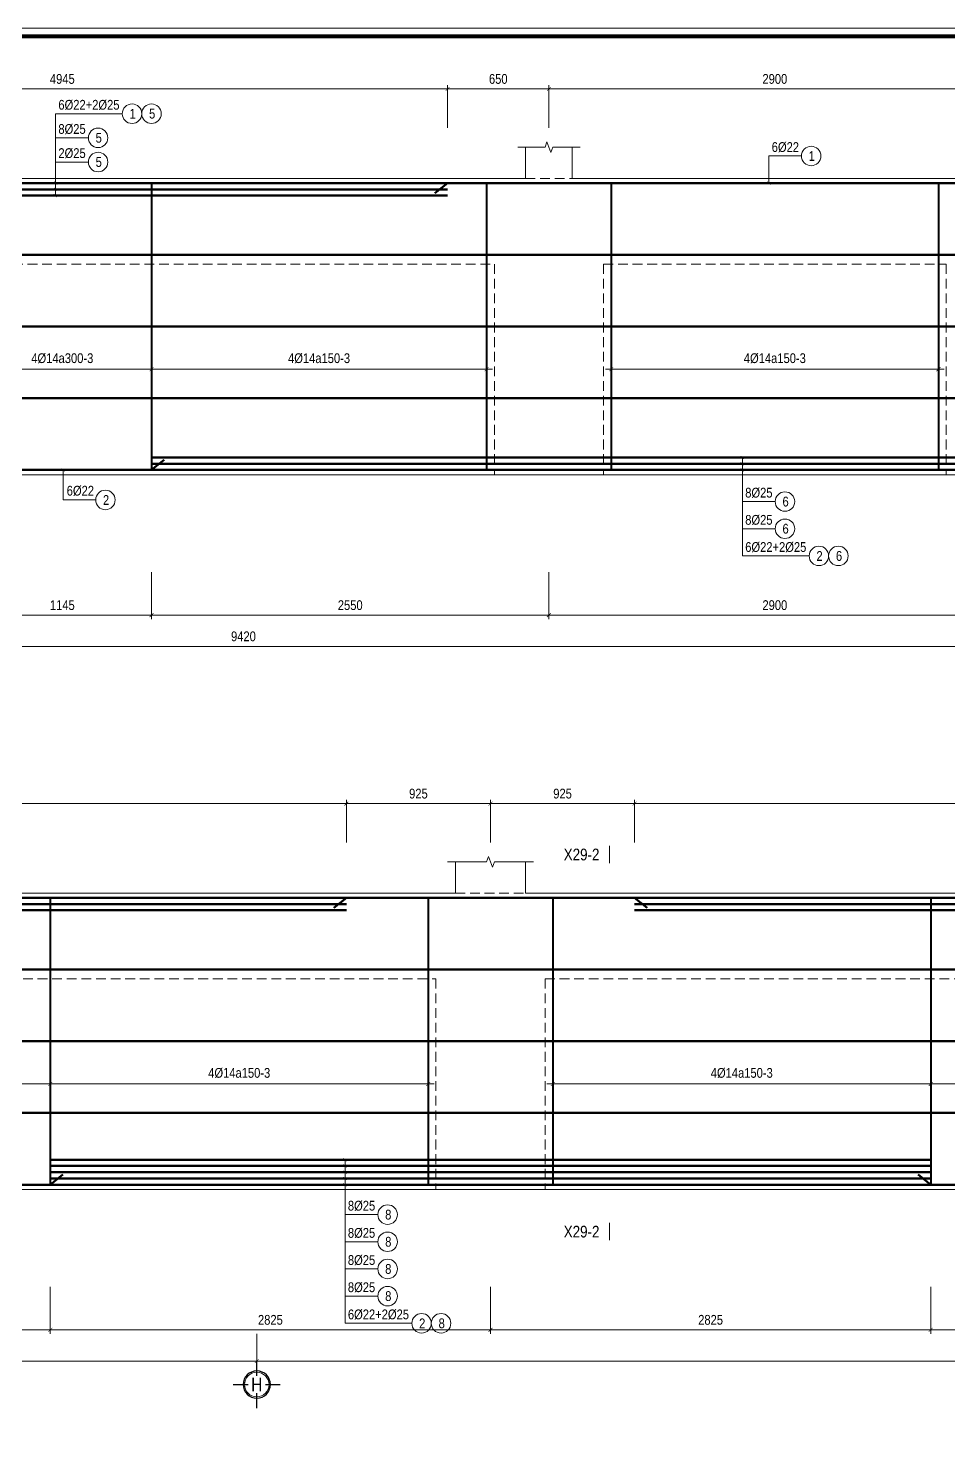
# Model space of a CAD drawing. Header units: millimetres. Extents: x 3014920 to 3563667, y -1638653 to -1356471.
# Drawn here: x 3373641 to 3379550, y -1595356 to -1586316 of the extents above; entities that cross this region are included whole.
import ezdxf
from ezdxf.enums import TextEntityAlignment as Align
from ezdxf.xclip import XClip

# ---------------------------------------------------------------- set-up
doc = ezdxf.new("R2010")
doc.units = ezdxf.units.MM
doc.header["$MEASUREMENT"] = 0
doc.header["$XCLIPFRAME"] = 0
doc.header["$PDMODE"] = 2
doc.linetypes.add('HIDDEN', pattern=[0.375, 0.25, -0.125])
doc.layers.get('0').update_dxf_attribs({"lineweight": 9})
doc.layers.get('Defpoints').update_dxf_attribs({"color": 10, "lineweight": 0})
for name, color, linetype, lineweight in [('2', 2, 'Continuous', 20), ('CDAI', 21, 'Continuous', 40), ('CTHEP', 50, 'Continuous', 50), ('DBAO', 90, 'Continuous', 13), ('DGIONG', 130, 'Continuous', 13), ('KTH', 154, 'Continuous', 9), ('Net khuat', 8, 'HIDDEN', 13), ('TEXT', 7, 'Continuous', 15)]:
    doc.layers.add(name, color=color, linetype=linetype, lineweight=lineweight)
doc.layers.add('8', color=8, linetype='Continuous')
doc.styles.add('HELVECONDENSE', font='VHELVCN_0.TTF')
doc.styles.add('Star-HelCon', font='VHELVCN_0.TTF')
doc.styles.add('TTP-HelCon', font='VHELVCN_0.TTF')
doc.styles.add('VNI-HELVE-CONDENSE', font='VHELVCN_0.TTF')
doc.dimstyles.new('kc-25', dxfattribs={"dimtxt": 62.5, "dimasz": 20, "dimexe": 20, "dimexo": 50, "dimgap": 25, "dimtad": 3, "dimdec": 0, "dimzin": 0, "dimdsep": 46, "dimtxsty": 'VNI-HELVE-CONDENSE', "dimblk": 'DIM', "dimcen": 2.5, "dimclrd": 256, "dimclre": 154, "dimclrt": 7, "dimaunit": 1, "dimadec": 0, "dimazin": 0, "dimtfac": 1, "dimtdec": 0, "dimtix": 1, "dimtmove": 0, "dimatfit": 3, "dimldrblk": 'DOT', "dimfxl": 1, "dimtolj": 1, "dimtzin": 0, "dimarcsym": 0})
doc.dimstyles.new('TTP-25', dxfattribs={"dimscale": 25, "dimtxt": 2.5, "dimasz": 1, "dimexe": 1, "dimexo": 1, "dimgap": 0.09, "dimtad": 0, "dimdec": 4, "dimrnd": 1, "dimzin": 9, "dimdsep": 46, "dimtxsty": 'TTP-HelCon', "dimblk": 'ARCHTICK', "dimcen": 0.09, "dimdle": 1.5, "dimclrd": 256, "dimclre": 256, "dimclrt": 7, "dimadec": 0, "dimazin": 0, "dimtfac": 1, "dimtdec": 4, "dimtmove": 0, "dimatfit": 3, "dimldrblk": 'ARCHTICK', "dimfxl": 1, "dimtvp": 1, "dimtolj": 1, "dimtzin": 0, "dimarcsym": 0})

# ---------------------------------------------------------------- blocks, each defined once
blk = doc.blocks.new('_ArchTick')
at = {"color": 0, "linetype": 'ByBlock', "const_width": 0.15}
blk.add_lwpolyline([(-0.5, -0.5), (0.5, 0.5)], dxfattribs=at)
blk = doc.blocks.new('*D2373')
at = {"layer": 'Defpoints', "color": 0, "transparency": 16777216}
for p in [(20505.9, -701.8), (22630.9, -701.8), (22630.9, -1198.9)]:
    blk.add_point(p, dxfattribs=at)
at = {"layer": 'KTH', "lineweight": -2, "transparency": 16777216}
for p, q in [((20505.9, -726.8), (20505.9, -1223.9)), ((22630.9, -726.8), (22630.9, -1223.9)), ((20468.4, -1198.9), (22668.4, -1198.9))]:
    blk.add_line(p, q, dxfattribs=at)
at = {"layer": 'KTH', "lineweight": -2, "transparency": 16777216, "xscale": 25, "yscale": 25, "zscale": 25, "rotation": 180}
blk.add_blockref('_ArchTick', (20505.9, -1198.9), dxfattribs=at)
at = {"layer": 'KTH', "lineweight": -2, "transparency": 16777216, "xscale": 25, "yscale": 25, "zscale": 25}
blk.add_blockref('_ArchTick', (22630.9, -1198.9), dxfattribs=at)
at = {"layer": 'KTH', "color": 7, "transparency": 16777216, "insert": (21568.4, -1129), "char_height": 62.5, "attachment_point": 5, "style": 'TTP-HelCon'}
blk.add_mtext('\\A1;4Þ14a300-3', dxfattribs=at)
blk = doc.blocks.new('dau truc')
blk.add_circle((0, 0), 180)
at = {"layer": '8'}
for p, q in [((0, 127), (0, 345)), ((-127, 0), (-345, 0)), ((0, -345), (0, -127)), ((345, 0), (127, 0))]:
    blk.add_line(p, q, dxfattribs=at)
blk.add_circle((0, 0), 200, dxfattribs=at)
at = {"layer": 'TEXT', "style": 'HELVECONDENSE'}
blk.add_attdef('A', text='', height=233, dxfattribs=at).set_placement((0, 0), align=Align.MIDDLE)
blk = doc.blocks.new('*D2380')
at = {"layer": 'Defpoints', "color": 0, "transparency": 16777216}
for p in [(9680.9, -2776), (16180.9, -2776), (16180.9, -2976)]:
    blk.add_point(p, dxfattribs=at)
at = {"layer": 'KTH', "lineweight": -2, "transparency": 16777216}
for p, q in [((9680.9, -2801), (9680.9, -3001)), ((16180.9, -2801), (16180.9, -3001)), ((9643.4, -2976), (16218.4, -2976))]:
    blk.add_line(p, q, dxfattribs=at)
at = {"layer": 'KTH', "lineweight": -2, "transparency": 16777216, "xscale": 25, "yscale": 25, "zscale": 25, "rotation": 180}
blk.add_blockref('_ArchTick', (9680.9, -2976), dxfattribs=at)
at = {"layer": 'KTH', "lineweight": -2, "transparency": 16777216, "xscale": 25, "yscale": 25, "zscale": 25}
blk.add_blockref('_ArchTick', (16180.9, -2976), dxfattribs=at)
at = {"layer": 'KTH', "color": 7, "transparency": 16777216, "insert": (12930.9, -2912.2), "char_height": 62.5, "attachment_point": 5, "style": 'TTP-HelCon'}
blk.add_mtext('\\A1;6500', dxfattribs=at)
blk = doc.blocks.new('*D2381')
at = {"layer": 'Defpoints', "color": 0, "transparency": 16777216}
for p in [(260.4, -2776), (9680.9, -2776), (260.4, -2976)]:
    blk.add_point(p, dxfattribs=at)
at = {"layer": 'KTH', "lineweight": -2, "transparency": 16777216}
for p, q in [((260.4, -2801), (260.4, -3001)), ((9680.9, -2801), (9680.9, -3001)), ((9718.4, -2976), (222.9, -2976))]:
    blk.add_line(p, q, dxfattribs=at)
at = {"layer": 'KTH', "lineweight": -2, "transparency": 16777216, "xscale": 25, "yscale": 25, "zscale": 25, "rotation": 180}
blk.add_blockref('_ArchTick', (260.4, -2976), dxfattribs=at)
at = {"layer": 'KTH', "lineweight": -2, "transparency": 16777216, "xscale": 25, "yscale": 25, "zscale": 25}
blk.add_blockref('_ArchTick', (9680.9, -2976), dxfattribs=at)
at = {"layer": 'KTH', "color": 7, "transparency": 16777216, "insert": (4970.7, -2912.2), "char_height": 62.5, "attachment_point": 5, "style": 'TTP-HelCon'}
blk.add_mtext('\\A1;9420', dxfattribs=at)
blk = doc.blocks.new('*D2382')
at = {"layer": 'Defpoints', "color": 0, "transparency": 16777216}
for p in [(3235.4, -2475), (4380.9, -2475), (3235.4, -2776)]:
    blk.add_point(p, dxfattribs=at)
at = {"layer": 'KTH', "lineweight": -2, "transparency": 16777216}
for p, q in [((3235.4, -2500), (3235.4, -2801)), ((4380.9, -2500), (4380.9, -2801)), ((4418.4, -2776), (3197.9, -2776))]:
    blk.add_line(p, q, dxfattribs=at)
at = {"layer": 'KTH', "lineweight": -2, "transparency": 16777216, "xscale": 25, "yscale": 25, "zscale": 25, "rotation": 180}
blk.add_blockref('_ArchTick', (3235.4, -2776), dxfattribs=at)
at = {"layer": 'KTH', "lineweight": -2, "transparency": 16777216, "xscale": 25, "yscale": 25, "zscale": 25}
blk.add_blockref('_ArchTick', (4380.9, -2776), dxfattribs=at)
at = {"layer": 'KTH', "color": 7, "transparency": 16777216, "insert": (3808.2, -2712.2), "char_height": 62.5, "attachment_point": 5, "style": 'TTP-HelCon'}
blk.add_mtext('\\A1;1145', dxfattribs=at)
blk = doc.blocks.new('*D2338')
at = {"layer": 'Defpoints', "color": 0, "transparency": 16777216}
for p in [(4380.9, -2475), (6930.9, -2475), (4380.9, -2776)]:
    blk.add_point(p, dxfattribs=at)
at = {"layer": 'KTH', "lineweight": -2, "transparency": 16777216}
for p, q in [((4380.9, -2500), (4380.9, -2801)), ((6930.9, -2500), (6930.9, -2801)), ((6968.4, -2776), (4343.4, -2776))]:
    blk.add_line(p, q, dxfattribs=at)
at = {"layer": 'KTH', "lineweight": -2, "transparency": 16777216, "xscale": 25, "yscale": 25, "zscale": 25, "rotation": 180}
blk.add_blockref('_ArchTick', (4380.9, -2776), dxfattribs=at)
at = {"layer": 'KTH', "lineweight": -2, "transparency": 16777216, "xscale": 25, "yscale": 25, "zscale": 25}
blk.add_blockref('_ArchTick', (6930.9, -2776), dxfattribs=at)
at = {"layer": 'KTH', "color": 7, "transparency": 16777216, "insert": (5655.9, -2712.2), "char_height": 62.5, "attachment_point": 5, "style": 'TTP-HelCon'}
blk.add_mtext('\\A1;2550', dxfattribs=at)
blk = doc.blocks.new('*D2340')
at = {"layer": 'Defpoints', "color": 0, "transparency": 16777216}
for p in [(6930.9, -2475), (9830.9, -2475), (9830.9, -2776)]:
    blk.add_point(p, dxfattribs=at)
at = {"layer": 'KTH', "lineweight": -2, "transparency": 16777216}
for p, q in [((6930.9, -2500), (6930.9, -2801)), ((9830.9, -2500), (9830.9, -2801)), ((6893.4, -2776), (9868.4, -2776))]:
    blk.add_line(p, q, dxfattribs=at)
at = {"layer": 'KTH', "lineweight": -2, "transparency": 16777216, "xscale": 25, "yscale": 25, "zscale": 25, "rotation": 180}
blk.add_blockref('_ArchTick', (6930.9, -2776), dxfattribs=at)
at = {"layer": 'KTH', "lineweight": -2, "transparency": 16777216, "xscale": 25, "yscale": 25, "zscale": 25}
blk.add_blockref('_ArchTick', (9830.9, -2776), dxfattribs=at)
at = {"layer": 'KTH', "color": 7, "transparency": 16777216, "insert": (8380.9, -2712.2), "char_height": 62.5, "attachment_point": 5, "style": 'TTP-HelCon'}
blk.add_mtext('\\A1;2900', dxfattribs=at)
blk = doc.blocks.new('*D2341')
at = {"layer": 'Defpoints', "color": 0, "transparency": 16777216}
for p in [(12580.9, -2475), (14855.9, -2475), (12580.9, -2776)]:
    blk.add_point(p, dxfattribs=at)
at = {"layer": 'KTH', "lineweight": -2, "transparency": 16777216}
for p, q in [((12580.9, -2500), (12580.9, -2801)), ((14855.9, -2500), (14855.9, -2801)), ((14893.4, -2776), (12543.4, -2776))]:
    blk.add_line(p, q, dxfattribs=at)
at = {"layer": 'KTH', "lineweight": -2, "transparency": 16777216, "xscale": 25, "yscale": 25, "zscale": 25, "rotation": 180}
blk.add_blockref('_ArchTick', (12580.9, -2776), dxfattribs=at)
at = {"layer": 'KTH', "lineweight": -2, "transparency": 16777216, "xscale": 25, "yscale": 25, "zscale": 25}
blk.add_blockref('_ArchTick', (14855.9, -2776), dxfattribs=at)
at = {"layer": 'KTH', "color": 7, "transparency": 16777216, "insert": (13718.4, -2712.2), "char_height": 62.5, "attachment_point": 5, "style": 'TTP-HelCon'}
blk.add_mtext('\\A1;2275', dxfattribs=at)
blk = doc.blocks.new('*D2342')
at = {"layer": 'Defpoints', "color": 0, "transparency": 16777216}
for p in [(14855.9, -2475), (17680.9, -2475), (14855.9, -2776)]:
    blk.add_point(p, dxfattribs=at)
at = {"layer": 'KTH', "lineweight": -2, "transparency": 16777216}
for p, q in [((14855.9, -2500), (14855.9, -2801)), ((17680.9, -2500), (17680.9, -2801)), ((17718.4, -2776), (14818.4, -2776))]:
    blk.add_line(p, q, dxfattribs=at)
at = {"layer": 'KTH', "lineweight": -2, "transparency": 16777216, "xscale": 25, "yscale": 25, "zscale": 25, "rotation": 180}
blk.add_blockref('_ArchTick', (14855.9, -2776), dxfattribs=at)
at = {"layer": 'KTH', "lineweight": -2, "transparency": 16777216, "xscale": 25, "yscale": 25, "zscale": 25}
blk.add_blockref('_ArchTick', (17680.9, -2776), dxfattribs=at)
at = {"layer": 'KTH', "color": 7, "transparency": 16777216, "insert": (16268.4, -2712.2), "char_height": 62.5, "attachment_point": 5, "style": 'TTP-HelCon'}
blk.add_mtext('\\A1;2825', dxfattribs=at)
blk = doc.blocks.new('*D2343')
at = {"layer": 'Defpoints', "color": 0, "transparency": 16777216}
for p in [(20505.9, -2475), (22630.9, -2475), (22630.9, -2776)]:
    blk.add_point(p, dxfattribs=at)
at = {"layer": 'KTH', "lineweight": -2, "transparency": 16777216}
for p, q in [((20505.9, -2500), (20505.9, -2801)), ((22630.9, -2500), (22630.9, -2801)), ((20468.4, -2776), (22668.4, -2776))]:
    blk.add_line(p, q, dxfattribs=at)
at = {"layer": 'KTH', "lineweight": -2, "transparency": 16777216, "xscale": 25, "yscale": 25, "zscale": 25, "rotation": 180}
blk.add_blockref('_ArchTick', (20505.9, -2776), dxfattribs=at)
at = {"layer": 'KTH', "lineweight": -2, "transparency": 16777216, "xscale": 25, "yscale": 25, "zscale": 25}
blk.add_blockref('_ArchTick', (22630.9, -2776), dxfattribs=at)
at = {"layer": 'KTH', "color": 7, "transparency": 16777216, "insert": (21568.4, -2712.2), "char_height": 62.5, "attachment_point": 5, "style": 'TTP-HelCon'}
blk.add_mtext('\\A1;2125', dxfattribs=at)
blk = doc.blocks.new('*D2344')
at = {"layer": 'Defpoints', "color": 0, "transparency": 16777216}
for p in [(17680.9, -2475), (20505.9, -2475), (20505.9, -2776)]:
    blk.add_point(p, dxfattribs=at)
at = {"layer": 'KTH', "lineweight": -2, "transparency": 16777216}
for p, q in [((17680.9, -2500), (17680.9, -2801)), ((20505.9, -2500), (20505.9, -2801)), ((17643.4, -2776), (20543.4, -2776))]:
    blk.add_line(p, q, dxfattribs=at)
at = {"layer": 'KTH', "lineweight": -2, "transparency": 16777216, "xscale": 25, "yscale": 25, "zscale": 25, "rotation": 180}
blk.add_blockref('_ArchTick', (17680.9, -2776), dxfattribs=at)
at = {"layer": 'KTH', "lineweight": -2, "transparency": 16777216, "xscale": 25, "yscale": 25, "zscale": 25}
blk.add_blockref('_ArchTick', (20505.9, -2776), dxfattribs=at)
at = {"layer": 'KTH', "color": 7, "transparency": 16777216, "insert": (19093.4, -2712.2), "char_height": 62.5, "attachment_point": 5, "style": 'TTP-HelCon'}
blk.add_mtext('\\A1;2825', dxfattribs=at)
blk = doc.blocks.new('*D2345')
at = {"layer": 'Defpoints', "color": 0, "transparency": 16777216}
for p in [(3235.4, -701.8), (4380.9, -701.8), (4380.9, -1198.9)]:
    blk.add_point(p, dxfattribs=at)
at = {"layer": 'KTH', "lineweight": -2, "transparency": 16777216}
for p, q in [((3235.4, -726.8), (3235.4, -1223.9)), ((4380.9, -726.8), (4380.9, -1223.9)), ((3197.9, -1198.9), (4418.4, -1198.9))]:
    blk.add_line(p, q, dxfattribs=at)
at = {"layer": 'KTH', "lineweight": -2, "transparency": 16777216, "xscale": 25, "yscale": 25, "zscale": 25, "rotation": 180}
blk.add_blockref('_ArchTick', (3235.4, -1198.9), dxfattribs=at)
at = {"layer": 'KTH', "lineweight": -2, "transparency": 16777216, "xscale": 25, "yscale": 25, "zscale": 25}
blk.add_blockref('_ArchTick', (4380.9, -1198.9), dxfattribs=at)
at = {"layer": 'KTH', "color": 7, "transparency": 16777216, "insert": (3808.2, -1129), "char_height": 62.5, "attachment_point": 5, "style": 'TTP-HelCon'}
blk.add_mtext('\\A1;4Þ14a300-3', dxfattribs=at)
blk = doc.blocks.new('DIM')
h = blk.add_hatch(color=1)
h.paths.add_polyline_path([(0.49, 0.29, 1), (0.29, 0.49), (-0.19, 0), (0.19, 0)])
h.paths.add_polyline_path([(0.19, 0), (-0.19, 0), (-0.49, -0.29, 1), (-0.29, -0.49)])
at = {"color": 9}
for p, q in [((-0.19, 0), (-1.5, 0)), ((0.19, 0), (1.5, 0))]:
    blk.add_line(p, q, dxfattribs=at)
at = {"color": 1}
for p, q in [((-0.49, -0.29), (0.29, 0.49)), ((-0.29, -0.49), (0.49, 0.29)), ((-0.19, 0), (0.19, 0))]:
    blk.add_line(p, q, dxfattribs=at)
blk.add_arc((-0.39, -0.39), 0.138, 135, 315, dxfattribs=at)
blk = doc.blocks.new('*D2347')
at = {"layer": 'Defpoints', "color": 0, "transparency": 16777216}
for p in [(4380.9, -701.8), (6530.9, -701.8), (6530.9, -1198.9)]:
    blk.add_point(p, dxfattribs=at)
at = {"layer": 'KTH', "lineweight": -2, "transparency": 16777216}
for p, q in [((4380.9, -726.8), (4380.9, -1223.9)), ((6530.9, -726.8), (6530.9, -1223.9)), ((4343.4, -1198.9), (6568.4, -1198.9))]:
    blk.add_line(p, q, dxfattribs=at)
at = {"layer": 'KTH', "lineweight": -2, "transparency": 16777216, "xscale": 25, "yscale": 25, "zscale": 25, "rotation": 180}
blk.add_blockref('_ArchTick', (4380.9, -1198.9), dxfattribs=at)
at = {"layer": 'KTH', "lineweight": -2, "transparency": 16777216, "xscale": 25, "yscale": 25, "zscale": 25}
blk.add_blockref('_ArchTick', (6530.9, -1198.9), dxfattribs=at)
at = {"layer": 'KTH', "color": 7, "transparency": 16777216, "insert": (5455.9, -1129), "char_height": 62.5, "attachment_point": 5, "style": 'TTP-HelCon'}
blk.add_mtext('\\A1;4Þ14a150-3', dxfattribs=at)
blk = doc.blocks.new('*D2349')
at = {"layer": 'Defpoints', "color": 0, "transparency": 16777216}
for p in [(1335.4, 599), (1335.4, 325), (6280.9, 325)]:
    blk.add_point(p, dxfattribs=at)
at = {"layer": 'KTH', "lineweight": -2, "transparency": 16777216}
for p, q in [((6318.4, 599), (1297.9, 599)), ((1335.4, 350), (1335.4, 624)), ((6280.9, 350), (6280.9, 624))]:
    blk.add_line(p, q, dxfattribs=at)
at = {"layer": 'KTH', "lineweight": -2, "transparency": 16777216, "xscale": 25, "yscale": 25, "zscale": 25, "rotation": 180}
blk.add_blockref('_ArchTick', (1335.4, 599), dxfattribs=at)
at = {"layer": 'KTH', "lineweight": -2, "transparency": 16777216, "xscale": 25, "yscale": 25, "zscale": 25}
blk.add_blockref('_ArchTick', (6280.9, 599), dxfattribs=at)
at = {"layer": 'KTH', "color": 7, "transparency": 16777216, "insert": (3808.2, 662.8), "char_height": 62.5, "attachment_point": 5, "style": 'TTP-HelCon'}
blk.add_mtext('\\A1;4945', dxfattribs=at)
blk = doc.blocks.new('*D2350')
at = {"layer": 'Defpoints', "color": 0, "transparency": 16777216}
for p in [(6280.9, 599), (6280.9, 325), (6930.9, 325)]:
    blk.add_point(p, dxfattribs=at)
at = {"layer": 'KTH', "lineweight": -2, "transparency": 16777216}
for p, q in [((6968.4, 599), (6243.4, 599)), ((6280.9, 350), (6280.9, 624)), ((6930.9, 350), (6930.9, 624))]:
    blk.add_line(p, q, dxfattribs=at)
at = {"layer": 'KTH', "lineweight": -2, "transparency": 16777216, "xscale": 25, "yscale": 25, "zscale": 25, "rotation": 180}
blk.add_blockref('_ArchTick', (6280.9, 599), dxfattribs=at)
at = {"layer": 'KTH', "lineweight": -2, "transparency": 16777216, "xscale": 25, "yscale": 25, "zscale": 25}
blk.add_blockref('_ArchTick', (6930.9, 599), dxfattribs=at)
at = {"layer": 'KTH', "color": 7, "transparency": 16777216, "insert": (6605.9, 662.8), "char_height": 62.5, "attachment_point": 5, "style": 'TTP-HelCon'}
blk.add_mtext('\\A1;650', dxfattribs=at)
blk = doc.blocks.new('*D2351')
at = {"layer": 'Defpoints', "color": 0, "transparency": 16777216}
for p in [(9830.9, 599), (6930.9, 325), (9830.9, 325)]:
    blk.add_point(p, dxfattribs=at)
at = {"layer": 'KTH', "lineweight": -2, "transparency": 16777216}
for p, q in [((6893.4, 599), (9868.4, 599)), ((6930.9, 350), (6930.9, 624)), ((9830.9, 350), (9830.9, 624))]:
    blk.add_line(p, q, dxfattribs=at)
at = {"layer": 'KTH', "lineweight": -2, "transparency": 16777216, "xscale": 25, "yscale": 25, "zscale": 25, "rotation": 180}
blk.add_blockref('_ArchTick', (6930.9, 599), dxfattribs=at)
at = {"layer": 'KTH', "lineweight": -2, "transparency": 16777216, "xscale": 25, "yscale": 25, "zscale": 25}
blk.add_blockref('_ArchTick', (9830.9, 599), dxfattribs=at)
at = {"layer": 'KTH', "color": 7, "transparency": 16777216, "insert": (8380.9, 662.8), "char_height": 62.5, "attachment_point": 5, "style": 'TTP-HelCon'}
blk.add_mtext('\\A1;2900', dxfattribs=at)
blk = doc.blocks.new('*D2352')
at = {"layer": 'Defpoints', "color": 0, "transparency": 16777216}
for p in [(7330.9, -701.8), (9430.9, -701.8), (7330.9, -1198.9)]:
    blk.add_point(p, dxfattribs=at)
at = {"layer": 'KTH', "lineweight": -2, "transparency": 16777216}
for p, q in [((7330.9, -726.8), (7330.9, -1223.9)), ((9430.9, -726.8), (9430.9, -1223.9)), ((9468.4, -1198.9), (7293.4, -1198.9))]:
    blk.add_line(p, q, dxfattribs=at)
at = {"layer": 'KTH', "lineweight": -2, "transparency": 16777216, "xscale": 25, "yscale": 25, "zscale": 25, "rotation": 180}
blk.add_blockref('_ArchTick', (7330.9, -1198.9), dxfattribs=at)
at = {"layer": 'KTH', "lineweight": -2, "transparency": 16777216, "xscale": 25, "yscale": 25, "zscale": 25}
blk.add_blockref('_ArchTick', (9430.9, -1198.9), dxfattribs=at)
at = {"layer": 'KTH', "color": 7, "transparency": 16777216, "insert": (8380.9, -1129), "char_height": 62.5, "attachment_point": 5, "style": 'TTP-HelCon'}
blk.add_mtext('\\A1;4Þ14a150-3', dxfattribs=at)
blk = doc.blocks.new('*D2354')
at = {"layer": 'Defpoints', "color": 0, "transparency": 16777216}
for p in [(12580.9, -701.8), (14855.9, -701.8), (14855.9, -1198.9)]:
    blk.add_point(p, dxfattribs=at)
at = {"layer": 'KTH', "lineweight": -2, "transparency": 16777216}
for p, q in [((12580.9, -726.8), (12580.9, -1223.9)), ((14855.9, -726.8), (14855.9, -1223.9)), ((12543.4, -1198.9), (14893.4, -1198.9))]:
    blk.add_line(p, q, dxfattribs=at)
at = {"layer": 'KTH', "lineweight": -2, "transparency": 16777216, "xscale": 25, "yscale": 25, "zscale": 25, "rotation": 180}
blk.add_blockref('_ArchTick', (12580.9, -1198.9), dxfattribs=at)
at = {"layer": 'KTH', "lineweight": -2, "transparency": 16777216, "xscale": 25, "yscale": 25, "zscale": 25}
blk.add_blockref('_ArchTick', (14855.9, -1198.9), dxfattribs=at)
at = {"layer": 'KTH', "color": 7, "transparency": 16777216, "insert": (13718.4, -1129), "char_height": 62.5, "attachment_point": 5, "style": 'TTP-HelCon'}
blk.add_mtext('\\A1;4Þ14a300-3', dxfattribs=at)
blk = doc.blocks.new('*D2355')
at = {"layer": 'Defpoints', "color": 0, "transparency": 16777216}
for p in [(14855.9, -701.8), (17280.9, -701.8), (17280.9, -1198.9)]:
    blk.add_point(p, dxfattribs=at)
at = {"layer": 'KTH', "lineweight": -2, "transparency": 16777216}
for p, q in [((14855.9, -726.8), (14855.9, -1223.9)), ((17280.9, -726.8), (17280.9, -1223.9)), ((14818.4, -1198.9), (17318.4, -1198.9))]:
    blk.add_line(p, q, dxfattribs=at)
at = {"layer": 'KTH', "lineweight": -2, "transparency": 16777216, "xscale": 25, "yscale": 25, "zscale": 25, "rotation": 180}
blk.add_blockref('_ArchTick', (14855.9, -1198.9), dxfattribs=at)
at = {"layer": 'KTH', "lineweight": -2, "transparency": 16777216, "xscale": 25, "yscale": 25, "zscale": 25}
blk.add_blockref('_ArchTick', (17280.9, -1198.9), dxfattribs=at)
at = {"layer": 'KTH', "color": 7, "transparency": 16777216, "insert": (16068.4, -1129), "char_height": 62.5, "attachment_point": 5, "style": 'TTP-HelCon'}
blk.add_mtext('\\A1;4Þ14a150-3', dxfattribs=at)
blk = doc.blocks.new('*D2356')
at = {"layer": 'Defpoints', "color": 0, "transparency": 16777216}
for p in [(18080.9, -701.8), (20505.9, -701.8), (18080.9, -1198.9)]:
    blk.add_point(p, dxfattribs=at)
at = {"layer": 'KTH', "lineweight": -2, "transparency": 16777216}
for p, q in [((18080.9, -726.8), (18080.9, -1223.9)), ((20505.9, -726.8), (20505.9, -1223.9)), ((20543.4, -1198.9), (18043.4, -1198.9))]:
    blk.add_line(p, q, dxfattribs=at)
at = {"layer": 'KTH', "lineweight": -2, "transparency": 16777216, "xscale": 25, "yscale": 25, "zscale": 25, "rotation": 180}
blk.add_blockref('_ArchTick', (18080.9, -1198.9), dxfattribs=at)
at = {"layer": 'KTH', "lineweight": -2, "transparency": 16777216, "xscale": 25, "yscale": 25, "zscale": 25}
blk.add_blockref('_ArchTick', (20505.9, -1198.9), dxfattribs=at)
at = {"layer": 'KTH', "color": 7, "transparency": 16777216, "insert": (19293.4, -1129), "char_height": 62.5, "attachment_point": 5, "style": 'TTP-HelCon'}
blk.add_mtext('\\A1;4Þ14a150-3', dxfattribs=at)
blk = doc.blocks.new('*D2358')
at = {"layer": 'Defpoints', "color": 0, "transparency": 16777216}
for p in [(16755.9, 599), (10680.9, 325), (16755.9, 325)]:
    blk.add_point(p, dxfattribs=at)
at = {"layer": 'KTH', "lineweight": -2, "transparency": 16777216}
for p, q in [((10643.4, 599), (16793.4, 599)), ((10680.9, 350), (10680.9, 624)), ((16755.9, 350), (16755.9, 624))]:
    blk.add_line(p, q, dxfattribs=at)
at = {"layer": 'KTH', "lineweight": -2, "transparency": 16777216, "xscale": 25, "yscale": 25, "zscale": 25, "rotation": 180}
blk.add_blockref('_ArchTick', (10680.9, 599), dxfattribs=at)
at = {"layer": 'KTH', "lineweight": -2, "transparency": 16777216, "xscale": 25, "yscale": 25, "zscale": 25}
blk.add_blockref('_ArchTick', (16755.9, 599), dxfattribs=at)
at = {"layer": 'KTH', "color": 7, "transparency": 16777216, "insert": (13718.4, 662.8), "char_height": 62.5, "attachment_point": 5, "style": 'TTP-HelCon'}
blk.add_mtext('\\A1;6075', dxfattribs=at)
blk = doc.blocks.new('*D2360')
at = {"layer": 'Defpoints', "color": 0, "transparency": 16777216}
for p in [(16755.9, 599), (16755.9, 325), (17680.9, 325)]:
    blk.add_point(p, dxfattribs=at)
at = {"layer": 'KTH', "lineweight": -2, "transparency": 16777216}
for p, q in [((17718.4, 599), (16718.4, 599)), ((16755.9, 350), (16755.9, 624)), ((17680.9, 350), (17680.9, 624))]:
    blk.add_line(p, q, dxfattribs=at)
at = {"layer": 'KTH', "lineweight": -2, "transparency": 16777216, "xscale": 25, "yscale": 25, "zscale": 25, "rotation": 180}
blk.add_blockref('_ArchTick', (16755.9, 599), dxfattribs=at)
at = {"layer": 'KTH', "lineweight": -2, "transparency": 16777216, "xscale": 25, "yscale": 25, "zscale": 25}
blk.add_blockref('_ArchTick', (17680.9, 599), dxfattribs=at)
at = {"layer": 'KTH', "color": 7, "transparency": 16777216, "insert": (17218.4, 662.8), "char_height": 62.5, "attachment_point": 5, "style": 'TTP-HelCon'}
blk.add_mtext('\\A1;925', dxfattribs=at)
blk = doc.blocks.new('*D2361')
at = {"layer": 'Defpoints', "color": 0, "transparency": 16777216}
for p in [(18605.9, 599), (17680.9, 325), (18605.9, 325)]:
    blk.add_point(p, dxfattribs=at)
at = {"layer": 'KTH', "lineweight": -2, "transparency": 16777216}
for p, q in [((17643.4, 599), (18643.4, 599)), ((17680.9, 350), (17680.9, 624)), ((18605.9, 350), (18605.9, 624))]:
    blk.add_line(p, q, dxfattribs=at)
at = {"layer": 'KTH', "lineweight": -2, "transparency": 16777216, "xscale": 25, "yscale": 25, "zscale": 25, "rotation": 180}
blk.add_blockref('_ArchTick', (17680.9, 599), dxfattribs=at)
at = {"layer": 'KTH', "lineweight": -2, "transparency": 16777216, "xscale": 25, "yscale": 25, "zscale": 25}
blk.add_blockref('_ArchTick', (18605.9, 599), dxfattribs=at)
at = {"layer": 'KTH', "color": 7, "transparency": 16777216, "insert": (18143.4, 662.8), "char_height": 62.5, "attachment_point": 5, "style": 'TTP-HelCon'}
blk.add_mtext('\\A1;925', dxfattribs=at)
blk = doc.blocks.new('*D2362')
at = {"layer": 'Defpoints', "color": 0, "transparency": 16777216}
for p in [(18605.9, 599), (18605.9, 325), (24530.9, 325)]:
    blk.add_point(p, dxfattribs=at)
at = {"layer": 'KTH', "lineweight": -2, "transparency": 16777216}
for p, q in [((24568.4, 599), (18568.4, 599)), ((18605.9, 350), (18605.9, 624)), ((24530.9, 350), (24530.9, 624))]:
    blk.add_line(p, q, dxfattribs=at)
at = {"layer": 'KTH', "lineweight": -2, "transparency": 16777216, "xscale": 25, "yscale": 25, "zscale": 25, "rotation": 180}
blk.add_blockref('_ArchTick', (18605.9, 599), dxfattribs=at)
at = {"layer": 'KTH', "lineweight": -2, "transparency": 16777216, "xscale": 25, "yscale": 25, "zscale": 25}
blk.add_blockref('_ArchTick', (24530.9, 599), dxfattribs=at)
at = {"layer": 'KTH', "color": 7, "transparency": 16777216, "insert": (21568.4, 662.8), "char_height": 62.5, "attachment_point": 5, "style": 'TTP-HelCon'}
blk.add_mtext('\\A1;5925', dxfattribs=at)
blk = doc.blocks.new('*D2365')
at = {"layer": 'Defpoints', "color": 0, "transparency": 16777216}
for p in [(16180.9, -2776), (25680.9, -2776), (16180.9, -2976)]:
    blk.add_point(p, dxfattribs=at)
at = {"layer": 'KTH', "lineweight": -2, "transparency": 16777216}
for p, q in [((16180.9, -2801), (16180.9, -3001)), ((25680.9, -2801), (25680.9, -3001)), ((25718.4, -2976), (16143.4, -2976))]:
    blk.add_line(p, q, dxfattribs=at)
at = {"layer": 'KTH', "lineweight": -2, "transparency": 16777216, "xscale": 25, "yscale": 25, "zscale": 25, "rotation": 180}
blk.add_blockref('_ArchTick', (16180.9, -2976), dxfattribs=at)
at = {"layer": 'KTH', "lineweight": -2, "transparency": 16777216, "xscale": 25, "yscale": 25, "zscale": 25}
blk.add_blockref('_ArchTick', (25680.9, -2976), dxfattribs=at)
at = {"layer": 'KTH', "color": 7, "transparency": 16777216, "insert": (20930.9, -2912.2), "char_height": 62.5, "attachment_point": 5, "style": 'TTP-HelCon'}
blk.add_mtext('\\A1;9500', dxfattribs=at)
blk = doc.blocks.new('MC')
at = {"layer": 'CTHEP', "const_width": 10, "elevation": 0}
blk.add_lwpolyline([(36, 150), (36, 0)], dxfattribs=at)
at = {"layer": 'TEXT', "style": 'TTP-HelCon'}
blk.add_attdef('A', text='', height=100, dxfattribs=at).set_placement((-50, 26), align=Align.RIGHT)
blk = doc.blocks.new('2X-27')
at = {"layer": 'CTHEP'}
for p, q in [((43600.82369, -952.0023), (-1097.24346, -952.0023)), ((43600.82369, -1412.0023), (-1120, -1412.0023)), ((43590.27909, -1872.0023), (-1090, -1872.0023))]:
    blk.add_line(p, q, dxfattribs=at)
for points in [[(11929.54571, -492.0023), (43920.00001, -492.00231), (43920.00001, -992.23503)], [(-1120, -2332.0023), (43920.00001, -2332.0023)]]:
    blk.add_lwpolyline(points, dxfattribs=at)
at = {"layer": 'DBAO', "linetype": 'Continuous', "flags": 128}
blk.add_lwpolyline([(43950, -2362.0023), (-1150, -2362.0023), (-1150, -462.0023)], dxfattribs=at)
blk = doc.blocks.new('CHG_XX_Khung ten')
blk.add_lwpolyline([(15, 579), (826, 579), (826, 15), (15, 15)], close=True)
at = {"color": 4, "linetype": 'Continuous', "const_width": 1}
blk.add_lwpolyline([(17, 577), (824, 577), (824, 17), (17, 17)], close=True, dxfattribs=at)
blk = doc.blocks.new('2X-29')
at = {"layer": 'CDAI', "elevation": 0}
for points in [[(4380.89266, -5), (4380.89266, -1845)], [(6530.89266, -5), (6530.89266, -1845)], [(7330.89267, -5), (7330.89267, -1845)], [(9430.89266, -5), (9430.89266, -1845)], [(14855.89266, -5), (14855.89266, -1845)], [(17280.89266, -5), (17280.89266, -1845)], [(18080.89267, -5), (18080.89267, -1845)], [(20505.89267, -5), (20505.89267, -1845)]]:
    blk.add_lwpolyline(points, dxfattribs=at)
at = {"layer": 'CTHEP'}
for p, q in [((6199.46677, -69.5255), (6280.89266, -5)), ((16674.46677, -69.5255), (16755.89266, -5)), ((18687.31857, -69.5255), (18605.89267, -5)), ((32130.8927, -465), (360.43806, -465)), ((32130.8927, -925), (390.43806, -925)), ((32130.8927, -1385), (390.43806, -1385)), ((4462.31856, -1780.4745), (4380.89266, -1845)), ((14937.31856, -1780.4745), (14855.89267, -1845)), ((20424.46678, -1780.4745), (20505.89267, -1845))]:
    blk.add_line(p, q, dxfattribs=at)
at = {"layer": 'CTHEP', "elevation": 0}
for points in [[(289.97982, -504.86181), (289.97982, -5), (32200.89431, -5), (32200.89431, -504.98415)], [(1335.43807, -45), (6280.89266, -45)], [(1335.43807, -85), (6280.89266, -85)], [(10680.89267, -45), (16755.89266, -45)], [(10680.89267, -85), (16755.89266, -85)], [(24530.89266, -45), (18605.89267, -45)], [(24530.89266, -85), (18605.89267, -85)], [(14855.89267, -1685.00001), (20505.89267, -1685.00001)], [(12580.89267, -1765), (4380.89266, -1765)], [(12580.89267, -1805), (4380.89266, -1805)], [(14855.89267, -1725.00001), (20505.89267, -1725.00001)], [(14855.89267, -1765), (20505.89267, -1765)], [(14855.89267, -1805), (20505.89267, -1805)], [(289.97982, -1845), (32200.89431, -1845)]]:
    blk.add_lwpolyline(points, dxfattribs=at)
at = {"layer": 'DBAO', "linetype": 'Continuous'}
for p, q in [((6780.89431, 225), (6780.89431, 25)), ((7080.89431, 225), (7080.89431, 25)), ((17455.89267, 225), (17455.89267, 25)), ((17905.88517, 225), (17905.88517, 25)), ((835.43806, 25), (6780.89431, 25)), ((7080.89431, 25), (9680.89431, 25)), ((9980.89431, 25), (17455.89267, 25)), ((17905.88517, 25), (25230.89267, 25))]:
    blk.add_line(p, q, dxfattribs=at)
at = {"layer": 'DBAO', "linetype": 'Continuous', "elevation": 0, "flags": 128}
blk.add_lwpolyline([(32230.89431, -1875), (258.43806, -1875)], dxfattribs=at)
at = {"layer": 'DGIONG', "linetype": 'Continuous', "elevation": 0, "flags": 128}
for points in [[(7130.89431, 225), (6955.88142, 225), (6943.38142, 190.65653), (6918.38142, 259.34347), (6905.88142, 225), (6730.8793, 225)], [(17955.88517, 225), (17705.88142, 225), (17693.38142, 190.65653), (17668.38142, 259.34347), (17655.88142, 225), (17405.87767, 225)]]:
    blk.add_lwpolyline(points, dxfattribs=at)
at = {"layer": 'DGIONG'}
for centre in [(4255.78996, 440.02233), (4380.78996, 440.02233), (4037.90046, 285.04133), (4037.90046, 130.06033), (8613.89392, 168.92733), (4084.92384, -2037.04426), (8445.75876, -2047.50899), (17020.65981, -2036.87684), (8445.75876, -2221.78399), (17020.65981, -2211.15184), (8663.64826, -2396.05899), (8788.64826, -2396.05899), (17020.65981, -2385.42684), (17020.65981, -2559.70184), (17238.54931, -2733.97684), (17363.54931, -2733.97684)]:
    blk.add_circle(centre, 62.5, dxfattribs=at)
at = {"layer": 'Net khuat', "ltscale": 250}
for p, q in [((6780.89431, 25), (7080.89431, 25)), ((17455.89267, 25), (17905.88517, 25)), ((960.43807, -525), (6580.89267, -525)), ((6580.89267, -525), (6580.89267, -1875)), ((7280.89267, -525), (9480.89267, -525)), ((7280.89267, -525), (7280.89267, -1875)), ((9480.89267, -525), (9480.89267, -1875)), ((10180.89267, -525), (17330.89267, -525)), ((17330.89267, -525), (17330.89267, -1875)), ((18030.89267, -525), (25105.89267, -525)), ((18030.89267, -525), (18030.89267, -1875))]:
    blk.add_line(p, q, dxfattribs=at)
ref = blk.add_blockref('MC', (18417.6077, 329.18484), dxfattribs=dict(xscale=-0.75, yscale=0.75, zscale=0.75, rotation=180))
ref.add_attrib('A', 'X29-2', dxfattribs={"layer": 'TEXT', "height": 75, "style": 'TTP-HelCon'}).set_placement((18380.1077, 235.05441), align=Align.RIGHT)
ref = blk.add_blockref('MC', (18417.6077, -2089.41659), dxfattribs=dict(xscale=-0.75, yscale=0.75, zscale=0.75, rotation=180))
ref.add_attrib('A', 'X29-2', dxfattribs={"layer": 'TEXT', "height": 75, "style": 'TTP-HelCon'}).set_placement((18380.1077, -2183.54702), align=Align.RIGHT)
at = {"layer": '2', "ltscale": 300}
ref = blk.add_blockref('dau truc', (16180.89431, -3126.86454), dxfattribs=dict(at, xscale=-0.4367131295148283, yscale=0.4367131295148283, zscale=0.4367131294857245))
ref.add_attrib('A', 'H', dxfattribs={"layer": 'TEXT', "height": 87.5, "style": 'HELVECONDENSE'}).set_placement((16180.89431, -3126.86454), align=Align.MIDDLE)
at = {"layer": 'TEXT', "style": 'TTP-HelCon'}
for s, p in [('6Þ22+2Þ25', (3782.98208, 465.87528, 0)), ('8Þ25', (3782.98208, 310.89428, 0)), ('2Þ25', (3782.98208, 155.91328, 0)), ('6Þ22', (8360.90569, 194.78028)), ('6Þ22', (3836.43561, -2009.1472, 0)), ('8Þ25', (8190.84038, -2021.65605, 0)), ('8Þ25', (16765.74143, -2011.02389, 0)), ('8Þ25', (8190.84038, -2195.93105, 0)), ('8Þ25', (16765.74143, -2185.29889, 0)), ('6Þ22+2Þ25', (8190.84038, -2370.20605, 0)), ('8Þ25', (16765.74143, -2359.5739, 0)), ('8Þ25', (16765.74143, -2533.8489, 0)), ('6Þ22+2Þ25', (16765.74143, -2708.1239, 0))]:
    blk.add_text(s, height=62.5, dxfattribs=at).set_placement(p)
at = {"layer": 'TEXT', "style": 'Star-HelCon'}
for s, p in [('1', (4259.95662, 440.02233)), ('5', (4384.95662, 440.02233)), ('5', (4042.06712, 285.04133)), ('1', (8618.06059, 168.92733)), ('5', (4042.06712, 130.06033)), ('2', (4089.09051, -2037.04426)), ('6', (8449.92543, -2047.50899)), ('8', (17024.82648, -2036.87684)), ('6', (8449.92543, -2221.78399)), ('8', (17024.82648, -2211.15184)), ('2', (8667.81493, -2396.05899)), ('6', (8792.81493, -2396.05899)), ('8', (17024.82648, -2385.42684)), ('8', (17024.82648, -2559.70184)), ('2', (17242.71598, -2733.97684)), ('8', (17367.71598, -2733.97684))]:
    blk.add_text(s, height=62.5, dxfattribs=at).set_placement(p, align=Align.MIDDLE)
at = {"layer": 'KTH'}
for base, p1, p2, picture, middle in [((1335.43807, 599.00461), (6280.89266, 325), (1335.43807, 325), '*D2349', (3808.16536, 662.83794)), ((6280.89266, 599.00461), (6930.88892, 325), (6280.89266, 325), '*D2350', (6605.89079, 662.83794)), ((16755.8926597252, 599.004608033), (17680.8964103987, 324.9999999877), (16755.8926597252, 324.9999999895), '*D2360', (17218.3945350619, 662.8379413663)), ((18605.90765, 599.00461), (24530.90764, 325), (18605.90765, 325), '*D2362', (21568.40764, 662.83794)), ((9830.89266, -2776.04426), (6930.89266, -2475), (9830.89266, -2475), '*D2340', (8380.89266, -2712.21093)), ((20505.89268, -2776.04426), (17680.89267, -2475), (20505.89268, -2475), '*D2344', (19093.39267, -2712.21093)), ((22630.893, -2776.04426), (20505.89268, -2475), (22630.893, -2475), '*D2343', (21568.39284, -2712.21093)), ((260.4380613356, -2975.9999999863), (9680.8943055817, -2776.0442611733), (260.4380613356, -2776.0442611733), '*D2381', (4970.6661834586, -2912.1666666529)), ((16180.89431, -2976), (25680.89431, -2776.04426), (16180.89431, -2776.04426), '*D2365', (20930.89431, -2912.16667))]:
    dim = blk.add_linear_dim(base=base, p1=p1, p2=p2, dimstyle='TTP-25', override={"dimtmove": 1}, dxfattribs=at)
    dim.commit()
    dim.dimension.update_dxf_attribs({"geometry": picture, "text_midpoint": middle})
for base, p1, p2, picture, middle in [((9830.88892, 599.00461), (6930.88892, 325), (9830.88892, 325), '*D2351', (8380.88892, 662.83794)), ((16755.89266, 599.00461), (10680.89267, 325), (16755.89266, 325), '*D2358', (13718.39267, 662.83794)), ((18605.90765, 599.00461), (17680.89641, 325), (18605.90765, 325), '*D2361', (18143.40203, 662.83794)), ((3235.43807, -2776.04426), (4380.89266, -2475), (3235.43807, -2475), '*D2382', (3808.16536, -2712.21093)), ((4380.89266, -2776.04426), (6930.89266, -2475), (4380.89266, -2475), '*D2338', (5655.89266, -2712.21093)), ((12580.89267, -2776.04426), (14855.89266, -2475), (12580.89267, -2475), '*D2341', (13718.39267, -2712.21093)), ((14855.89266, -2776.04426), (17680.89267, -2475), (14855.89266, -2475), '*D2342', (16268.39266, -2712.21093)), ((16180.89431, -2976), (9680.89431, -2776.04426), (16180.89431, -2776.04426), '*D2380', (12930.89431, -2912.16667))]:
    dim = blk.add_linear_dim(base=base, p1=p1, p2=p2, angle=180, dimstyle='TTP-25', override={"dimtmove": 1}, dxfattribs=at)
    dim.commit()
    dim.dimension.update_dxf_attribs({"geometry": picture, "text_midpoint": middle})
for base, p1, p2, text, picture, middle in [((4380.89266, -1198.89712), (3235.43807, -701.76045), (4380.89266, -701.76045), '4Þ14a300-3', '*D2345', (3808.16536, -1128.98046)), ((6530.89266, -1198.89712), (4380.89266, -701.76045), (6530.89266, -701.76045), '4Þ14a150-3', '*D2347', (5455.89266, -1128.98046)), ((14855.89266, -1198.89712), (12580.88519, -701.76045), (14855.89266, -701.76045), '4Þ14a300-3', '*D2354', (13718.38892, -1128.98046)), ((17280.89266, -1198.89712), (14855.89266, -701.76045), (17280.89266, -701.76045), '4Þ14a150-3', '*D2355', (16068.39266, -1128.98046)), ((22630.89266, -1198.89712), (20505.89267, -701.76045), (22630.89266, -701.76045), '4Þ14a300-3', '*D2373', (21568.39267, -1128.98046))]:
    dim = blk.add_linear_dim(base=base, p1=p1, p2=p2, text=text, dimstyle='TTP-25', override={"dimtmove": 1}, dxfattribs=at)
    dim.commit()
    dim.dimension.update_dxf_attribs({"geometry": picture, "text_midpoint": middle})
for base, p1, p2, picture, middle in [((7330.88519, -1198.89712), (9430.89266, -701.76045), (7330.88519, -701.76045), '*D2352', (8380.88892, -1128.98046)), ((18080.88519, -1198.89712), (20505.88519, -701.76045), (18080.88519, -701.76045), '*D2356', (19293.38519, -1128.98046))]:
    dim = blk.add_linear_dim(base=base, p1=p1, p2=p2, angle=180, text='4Þ14a150-3', dimstyle='TTP-25', override={"dimtmove": 1}, dxfattribs=at)
    dim.commit()
    dim.dimension.update_dxf_attribs({"geometry": picture, "text_midpoint": middle})
at = {"layer": 'DGIONG'}
for points in [[(3764.47037, -5), (3764.47005, 440.02233), (4193.28996, 440.02233)], [(3764.47041, -45), (3764.47005, 285.04133), (3975.40046, 285.04133)], [(3764.47028, -85), (3764.47005, 130.06033), (3975.40046, 130.06033)], [(8342.39392, -5), (8342.39366, 168.92733), (8551.39392, 168.92733)], [(16747.22954, -1685.00001), (16747.2294, -2036.87684), (16958.15981, -2036.87684)], [(8172.32869, -1765), (8172.32835, -2047.50899), (8383.25876, -2047.50899)], [(8172.32886, -1805), (8172.32835, -2221.78399), (8383.25876, -2221.78399)], [(16747.22959, -1725.00001), (16747.2294, -2211.15184), (16958.15981, -2211.15184)], [(16747.22959, -1765), (16747.2294, -2385.42684), (16958.15981, -2385.42684)], [(16747.22976, -1805), (16747.2294, -2559.70184), (16958.15981, -2559.70184)], [(3813.42384, -1845), (3813.42358, -2037.04426), (4022.42384, -2037.04426)], [(8172.32882, -1845), (8172.32835, -2396.05899), (8601.14826, -2396.05899)], [(16747.22972, -1845), (16747.2294, -2733.97684), (17176.04931, -2733.97684)]]:
    blk.add_leader(points, dimstyle='kc-25', override={"dimtad": 0, "dimldrblk": 'ArchTick', "dimfxl": 100, "dimarcsym": 1}, dxfattribs=at)

msp = doc.modelspace()

# ---------------------------------------------------------------- block references
at = {"layer": 'DBAO'}
ref = msp.add_blockref('2X-27', (3347915.32289, -1586472.4967), dxfattribs=at)
XClip(ref).set_block_clipping_path([(-2119.6734147961, -3630.4424896371), (12622.0339631201, 896.875806222)])
ref = msp.add_blockref('2X-29', (3370052.23311, -1587304.50905), dxfattribs=at)
XClip(ref).set_block_clipping_path([(-499.4284207234, -3756.2550680898), (12754.3829857363, 936.6484719219)])
ref = msp.add_blockref('2X-27', (3334818.73441, -1590088.81223), dxfattribs=at)
XClip(ref).set_block_clipping_path([(11544.198188289, -4231.3368673905), (28243.0337641043, 539.301314803)])
ref = msp.add_blockref('2X-29', (3358927.42883, -1591888.12872), dxfattribs=at)
XClip(ref).set_block_clipping_path([(9146.7248501644, -3849.7929370831), (25999.6062992492, 888.4190215264)])

# ---------------------------------------------------------------- next in the draw order: block references
at = {"color": 5, "xscale": 25.92478421704392, "yscale": 25.92478421704392, "zscale": 25.92478421704392}
msp.add_blockref('CHG_XX_Khung ten', (3367442.52377, -1601326.46106), dxfattribs=at)

doc.saveas('drawing.dxf')
